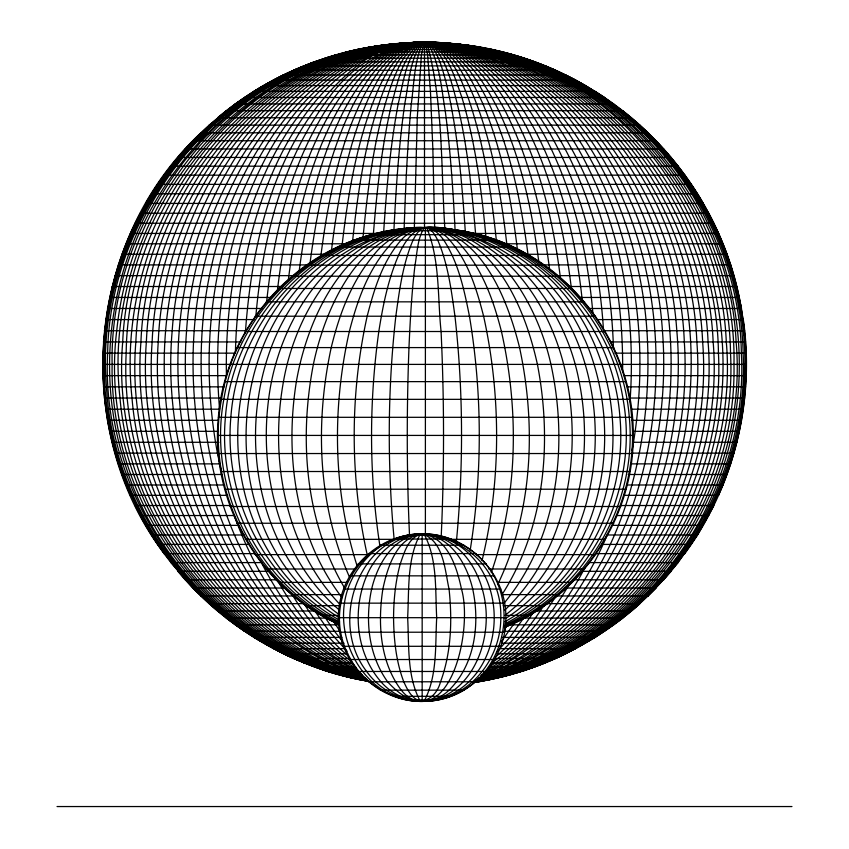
<?xml version="1.0" encoding="UTF-8"?>
<svg xmlns="http://www.w3.org/2000/svg" width="849" height="849" viewBox="0 0 849 849"><rect width="100%" height="100%" fill="white"/><g stroke="black" fill="none" stroke-linecap="round" stroke-linejoin="round"><path stroke-width="1.27" d="M622.625 371.883C623.442 289 606.483 203.792 562.187 132.805C530.901 81.865 476.236 37.356 413.261 42.641M414.323 228.349L417.273 117.767L421.401 54.92L424.107 42.641L435.739 42.641M164.207 553.622C69.788 429.488 86.619 238.728 201.001 132.805M744.403 335.217C738.503 247.59 691.415 164.589 622.582 110.699M684.793 553.622C733.621 487.039 755.111 401.312 743.31 319.585L596.943 319.585M404.113 229.623C405.514 187.682 407.393 145.731 411.298 103.939C414.057 84.019 414.089 62.911 422.155 44.212C424.871 39.871 431.281 43.978 435.187 42.641C449.938 43.203 464.647 44.753 479.186 47.342C504.476 51.938 529.171 59.674 552.582 70.287C603.098 93.252 647.161 129.929 679.264 175.159C745.135 266.501 757.849 392.482 712.184 495.338C670.975 591.955 579.294 665.701 475.153 682.023M407.552 228.392C316.719 235.237 238.017 309.736 223.839 399.338C207.05 488.812 255.867 585.693 338.9 623.771L337.562 623.771C259.826 588.59 209.968 502.226 218.363 417.305C224.836 332.235 288.947 255.836 371.607 234.685L479.186 234.685C568.023 257.151 634.511 343.792 633.216 435.42C633.98 517.487 581.268 596.974 504.847 627.241M441.193 536.855C444.335 468.457 444.292 399.911 441.077 331.513C437.479 297.33 440.132 260.611 426.973 228.392L425.391 227.606C327.523 225.93 236.744 302.775 221.504 399.338C204.429 489.215 254.445 586.086 337.902 623.771M245.34 333.222C252.121 236.542 277.612 129.037 357.058 65.893C390.667 38.99 436.153 38.927 476.331 47.342C531.93 57.849 583.772 85.738 624.238 125.143C710.167 207.952 742.588 338.709 711.43 453.133C683.243 564.649 591.127 660.554 476.331 681.439M393.883 230.896C395.984 188.478 398.828 146.028 404.718 103.939C408.698 83.924 409.409 61.659 420.987 44.212C424.288 40.667 429.69 43.331 433.818 42.641C446.266 43.214 458.651 44.785 470.845 47.342C492.537 51.991 513.507 59.823 533.055 70.287C574.635 92.637 609.253 126.703 634.819 166.181C747.746 335.291 689.038 623.654 476.565 680.102M630.011 401.757C635.997 318.258 622.487 231.894 583.019 157.447C552.773 100.299 499.711 46.61 431.727 42.641M383.652 232.17C386.465 189.242 390.275 146.272 398.16 103.939C403.254 83.711 405.185 60.237 419.82 44.212C434.762 39.139 452.05 45.411 467.321 47.342C487.506 52.022 506.895 59.908 524.809 70.287C564.012 93.125 595.648 127.456 618.836 166.181C673.045 258.022 684.336 372.287 656.245 474.495C631.847 563.916 570.432 651.247 478.167 678.574M373.433 233.443C376.945 189.985 381.742 146.463 391.644 103.939C397.364 83.786 401.439 61.022 416.721 45.581C428.427 37.993 443.931 44.997 456.73 45.581C475.854 49.348 494.256 56.384 511.257 65.893C549.218 87.298 579.517 120.399 601.899 157.447C655.906 248.672 668.163 361.324 644.752 463.872C624.1 553.007 570.454 644.274 480.523 676.77L502.385 676.77L513.242 673.862L483.877 673.862L481.457 674.828M255.761 317.123C262.49 239.874 281.55 160.302 329.104 97.486C360.836 52.978 416.403 29.195 469.285 49.486C539.126 72.473 585.555 137.368 611.057 203.42C640.899 281.772 647.076 368.445 632.006 450.713M362.894 238.611C368.158 185.124 374.483 130.895 393.076 80.135C398.34 67.58 403.954 54.007 415.182 45.581C428.034 38.322 443.974 44.785 457.356 47.342C509.708 63.707 545.949 110.062 569.456 157.447C598.471 217.036 611.545 283.449 613.498 349.417M338.496 617.69C337.722 572.948 377.434 533.236 422.165 534.01C466.908 533.236 506.62 572.948 505.845 617.69C506.62 662.422 466.908 702.134 422.165 701.359C377.434 702.134 337.722 662.422 338.496 617.69L505.845 617.69M266.575 302.361C273.495 235.651 289.573 168.144 325.4 110.699C347.994 74.638 385.128 39.404 430.783 42.641C483.994 46.43 524.438 89.071 549.558 132.805C583.581 192.585 599.023 261.322 603.459 329.497M352.558 241.201C358.31 188.499 365.845 135.129 385.563 85.579C391.707 71.592 398.648 56.957 410.98 47.342C421.698 39.001 436.206 43.182 448.24 45.581C494.553 58.655 526.03 99.8 547.223 140.754C574.264 194.336 587.72 253.893 592.92 313.419M341.945 246.412C348.079 193.742 356.697 140.499 377.476 91.374C388.173 66.158 408.581 32.665 441.321 44.212C486.021 54.516 516.075 94.228 536.324 132.805C562.77 184.668 576.121 242.283 582.191 299.909M277.453 290.156C284.712 227.935 299.517 165.184 331.45 110.699C351.412 77.365 382.729 43.012 424.5 42.45C466.271 43.012 497.588 77.365 517.55 110.699C548.9 164.101 563.651 225.537 571.154 286.506M456.369 541.885C463.565 466.897 463.363 391.092 454.958 316.221C451.392 290.496 448.092 264.177 437.734 240.14C434.975 235.056 431.844 228.402 425.391 227.606C407.849 227.776 390.391 230.164 373.443 234.685C291.929 256.504 231.49 333.816 225.42 417.305C217.535 500.56 263.498 586.786 339.451 623.177M288.416 279.268C295.707 221.058 309.238 162.509 337.615 110.699C355.816 78.448 384.236 43.341 424.5 42.45C464.764 43.341 493.184 78.448 511.385 110.699C539.582 162.148 553.092 220.262 560.446 278.058M320.752 256.642C327.756 202.168 338.592 147.142 362.926 97.486C376.054 72.271 396.632 40.444 429.074 42.641C465.645 47.013 489.088 80.697 505.113 110.699C530.254 160.121 542.522 215.009 549.632 269.685M331.481 250.349C337.923 198.252 347.496 145.741 368.869 97.486C380.469 73.608 397.725 40.922 428.713 42.641C463.766 47.608 484.248 81.769 498.745 110.699C521.106 158.402 532.153 210.552 538.892 262.543M299.219 270.873C306.287 215.805 318.566 160.482 343.887 110.699C359.912 80.697 383.355 47.013 419.926 42.641C452.368 40.444 472.946 72.271 486.074 97.486C510.079 146.421 520.883 200.608 527.972 254.275L727.02 254.275M309.959 263.721C317.059 208.896 328.68 153.68 353.608 103.939C368.222 76.41 390.041 43.84 424.5 42.45C455.913 45.188 471.291 78.83 482.975 103.939C502.237 150.506 511.438 200.534 517.519 250.349M470.081 550.799C482.519 473.307 482.349 393.639 469.455 316.221C464.191 290.018 458.577 262.861 443.794 240.14C439.336 234.101 433.383 227.935 425.391 227.606C408.305 227.776 391.325 230.164 374.855 234.685C294.253 257.067 236.638 335.026 230.854 417.305C223.457 498.809 265.833 584.356 339.621 621.977M482.041 560.616C501.197 480.799 501.186 396.334 483.622 316.221C476.682 289.36 468.308 261.439 449.705 240.14C431.292 218.511 400.006 229.983 376.648 234.685C208.939 284.956 189.062 536.144 339.069 619.908M491.263 572.651C518.039 495.614 519.195 410.693 501.451 331.513C493.736 301.437 483.134 270.895 462.514 247.07C446.372 225.813 417.995 224.592 394.138 230.758C221.716 268.571 195.026 529.734 339.685 617.976M718.424 495.338C760.226 402.935 754.4 290.92 703.142 203.42M483.877 673.862C542.755 648.095 582.955 592.782 607.184 534.987L697.517 534.987L713.86 505.516L620.577 505.516M368.402 680.962C209.374 653.359 97.083 488.642 116.727 330.739C120.876 289.891 132.593 249.829 151.26 213.248C159.718 196.777 169.545 181.017 180.635 166.181C188.234 154.412 200.29 145.837 205.745 132.805C260.696 78.204 336.437 45.039 413.941 42.641M497.652 584.6C532.97 511.597 536.356 426.007 519.567 347.591C506.874 296.248 476.66 218.745 410.555 228.392C234.823 255.135 204.885 519.312 339.229 614.591M140.414 213.248C94.122 299.209 90.387 406.353 130.576 495.338M483.845 672.758C528.863 651.597 561.974 611.354 584.728 568.055M568.851 584.94C548.974 619.25 522.093 650.843 486.838 669.957M209.215 125.143C184.01 147.599 162.626 174.247 145.688 203.42L703.312 203.42C677.077 157.956 639.562 119.104 595 91.374M514.547 622.911L501.579 641.271M504.762 629.141L506.779 625.915M544.283 604.69C530.349 626.87 513.21 647.394 491.942 662.889L545.1 662.889L523.929 670.572M678.033 562.59L697.517 534.987M532.843 613.031C522.432 629.173 510.249 644.317 495.689 656.914M503.69 603.65C558.334 538.383 568.628 445.343 550.927 364.348C536.515 299.357 488.684 218.904 411.521 228.392C328.913 239.131 277.92 322.397 268.613 399.338C258.775 474.718 279.852 558.759 338.963 609.72M663.6 579.803L678.192 562.59L588.686 562.59M647.999 595.977L671.124 571.324L583.019 571.324M496.729 652.043L509.803 637.408L523.6 618.083L622.71 618.083L595.107 637.408L565.54 653.751M205.745 132.805C119.497 216.537 87.638 349.862 125.005 463.872C158.636 573.489 255.241 661.403 368.615 681.195M201.892 140.754C251.166 87.341 319.765 51.927 392.153 44.212M631.316 611.004L656.086 588.028L564.5 588.028M504.762 610.091C565.338 552.71 581.65 461.24 567.334 381.636C554.991 310.394 505.335 229.612 425.391 227.606C345.447 229.612 295.802 310.394 283.449 381.636C269.494 458.959 284.617 546.438 340.258 604.743M555.129 658.495C585.959 644.656 614.761 626.233 639.923 603.639L546.194 603.639M504.996 615.398C573.797 561.369 595.913 464.668 579.167 381.636C565.36 306.733 507.723 228.392 425.391 227.606C347.835 230.758 307.922 314.905 296.365 381.636C284.564 455.467 295.388 537.194 342.051 597.632M314.661 61.86C279.332 74.606 246.337 93.655 217.556 117.767L631.444 117.767M237.306 103.132L244.745 97.486M244.47 97.486L604.53 97.486L585.375 85.579L263.53 85.579L235.385 103.939L209.077 125.143L639.923 125.143M256.578 90.641L258.605 89.198M197.976 140.754L209.523 132.805M259.624 88.476L268.539 82.862M594.682 637.408C704.161 570.666 764.524 434.433 740.774 308.484C720.143 182.026 616.83 74.51 491.072 49.486M506.121 618.189C646.63 526.507 618.348 255.485 440.228 228.392C364.911 218.586 326.037 303.528 313.377 364.348C298.933 439.166 305.131 521.392 344.588 587.943M403.137 43.235C369.899 46.101 336.31 53.254 306.309 68.09L307.89 68.09C186.61 126.257 117.587 266.172 132.009 398.043C142.399 528.046 236.5 652.839 367.129 680.102M254 91.374L263.625 85.579M293.871 70.287C186.939 116.812 111.134 225.569 104.13 341.935C94.918 458.173 154.889 576.418 254.318 637.408M504.667 621.839C656.012 537.841 632.038 269.207 456.645 230.758C426.633 222.109 392.694 229.771 373.443 255.443C351.38 281.698 339.197 314.639 331.216 347.591C314.883 423.29 317.834 505.335 349.363 576.8M268.825 82.862L273.59 80.135M336.628 54.92C194.283 93.56 93.698 240.32 106.475 386.847C113.936 529.33 226.98 658.102 368.243 681.195M298.041 70.287L293.733 72.653L296.672 72.653L292.767 75.03C328.032 59.165 364.974 45.496 403.986 43.235M263.922 85.579L273.463 80.676M283.46 75.03L273.452 80.135L575.643 80.135L585.47 85.579M308.569 65.893L312.57 63.877L310.267 63.877L314.99 61.86L347.379 52.012M422.165 534.01L419.65 535.284C406.777 560.298 409.186 590.299 407.637 617.69C409.186 645.07 406.777 675.072 419.65 700.085L422.165 701.359C505.866 701.539 535.231 586.733 463.374 545.217C390.604 502.364 309.015 587.795 350.807 659.524C369.411 693.071 412.932 710.411 449.057 696.318C480.566 684.05 500.91 651.066 500.793 617.69C502.82 543.795 409.26 502.884 361.939 563.895C312.719 623.113 369.4 724.94 446.956 696.318C509.962 669.394 509.962 565.975 446.956 539.051C369.623 510.27 322.769 615.27 366.662 671.474C383.408 695.172 416.572 709.138 444.091 696.318C472.702 681.811 486.116 648.424 486.265 617.69C486.392 583.581 468.69 544.602 433.298 535.284C404.411 528.577 377.285 550.194 366.662 575.845C352.038 610.176 356.06 653.189 380.968 681.779C397.311 700.977 429.467 709.308 449.057 690.152C475.153 664.3 480.078 623.654 472.713 589.068C466.929 564.267 450.586 535.358 422.165 534.01C393.756 535.358 377.412 564.267 371.629 589.068C364.868 620.343 368.562 655.322 387.6 681.779C447.614 747.449 473.859 631.56 461.485 589.068C456.826 567.397 447.901 537.332 422.165 534.01C396.441 537.332 387.505 567.397 382.857 589.068C377.656 623.166 379.768 661.689 401.248 690.152C414.959 707.705 434.805 702.728 440.567 681.779C451.403 652.287 452.315 620.035 449.057 589.068C444.908 570.624 443.73 540.633 422.165 534.01C408.486 536.504 404.283 552.614 400.25 563.895C395.454 581.406 393.703 599.574 393.554 617.69C393.819 639.361 396.005 661.392 403.774 681.779C407.509 689.834 412.221 700.17 422.165 701.359L424.691 700.085C437.564 675.072 435.144 645.07 436.704 617.69C435.144 590.299 437.564 560.298 424.691 535.284L422.165 534.01L422.165 701.359M479.186 234.685L461.485 230.758L443.507 228.392L425.391 227.606L423.81 228.392C417.294 239.376 417.241 252.906 415.002 265.185C411.723 292.544 410.163 320.073 408.974 347.591C406.586 410.237 406.66 472.989 409.536 535.623M269.303 82.862L274.832 80.135M277.252 80.135L292.502 72.653M555.363 658.495L565.625 653.751L497.174 653.751M309.8 65.893C181.919 118.711 104.459 262.129 119.996 398.043C131.192 532.111 233.772 655.906 367.84 680.718M504.295 625.373C582.032 589.705 627.687 501.356 619.94 417.305C614.145 335.026 556.53 257.067 475.939 234.685C447.083 227.118 409.324 219.509 388.28 247.07C367.649 270.895 357.047 301.437 349.332 331.513C332.001 408.263 332.946 490.191 356.951 565.413M504.455 626.254C590.225 589.726 639.828 490.149 623.081 399.338C609.455 310.819 533.045 235.428 442.891 228.392M335.981 54.92L314.395 61.86L293.552 70.287L555.448 70.287L523.929 58.21M504.815 626.742C586.001 593.536 637.79 504.179 629.279 417.305C622.986 332.935 560.52 256.122 478.369 234.685C453.663 230.716 420.679 217.652 401.078 240.14C382.474 261.439 374.101 289.36 367.171 316.221C349.884 394.35 349.884 476.501 367.171 554.62L255.156 554.62M504.55 627.241C586.755 594.735 640.358 505.07 631.635 417.305C624.991 326.122 551.68 245.457 461.347 230.758M314.554 61.86L309.429 63.877L314.83 61.86M314.99 61.86C190.494 105.605 102.57 232.605 104.321 364.391C102.75 492.324 185.326 616.098 304.558 662.889M480.757 675.931C611.174 621.107 655.555 460.583 646.917 330.739C638.671 208.493 570.878 54.453 432.3 42.641M523.737 670.572L555.448 658.495L495.169 658.495M316.136 61.499L320.72 60.035M478.889 677.852C617.435 630.16 673.13 465.517 662.432 330.739C654.08 203.261 574.688 52.001 432.852 42.641M512.371 673.862C650.854 636.113 750.452 496.113 743.108 353.152C740.583 210.096 631.529 77.365 490.786 49.486M346.806 52.012L325.018 58.21L523.982 58.21L491.391 49.486M501.621 676.77C637.854 645.134 741.803 515.194 744.477 375.629C751.492 236.224 656.935 99.609 523.44 58.21M502.194 676.77L523.982 670.572L485.745 670.572M513.221 623.771L504.996 623.771C661.467 544.007 645.102 286.113 474.145 234.685C457.324 230.504 439.57 226.29 422.25 228.392C417.835 231.055 415.352 235.714 413.049 240.14C402.691 264.177 399.391 290.496 395.836 316.221C387.484 390.253 387.293 465.178 394.138 539.338L245.414 539.338M476.098 679.911C620.258 642.406 693.622 481.043 684.315 341.935C679.136 203.548 583.751 49.762 433.595 42.641M489.449 679.296C641.016 648.732 749.635 494.436 736.115 341.935C729.142 189.306 600.264 51.439 446.086 43.235M347.039 52.012L358.214 49.486M490.786 679.296L501.961 676.77M357.726 49.486L346.615 52.012L502.385 52.012M491.274 679.296L502.385 676.77M475.419 680.633C623.293 646.97 708.013 485.607 696.859 341.935C691.415 199.09 586.426 48.404 434.03 42.641M475.302 680.898C624.906 648.923 714.327 487.602 702.632 341.935C696.827 200.247 593.037 54.453 443.953 43.235M476.3 680.898C626.891 649.867 720.175 489.13 708.066 341.935C702.25 195.037 588.612 47.257 434.232 42.641M475.981 681.174C628.111 651.608 725.715 491.009 713.149 341.935C707.121 193.275 589.747 46.992 434.603 42.641M475.567 681.439C625.097 653.963 726.235 500.602 718.424 353.152C717.129 206.105 606.037 59.95 455.244 44.212M357.928 49.486L369.145 47.342M479.855 681.439L491.072 679.296M368.731 47.342L357.567 49.486L491.433 49.486L458.131 44.212L435.495 42.641M480.269 681.439L491.433 679.296L477.244 679.296C622.328 637.578 689.473 470.526 676.802 330.739C668.099 198.337 577.989 50.123 433.351 42.641M558.982 594.618L502.014 594.618C545.291 527.165 552.296 441.639 537.406 364.348C525.17 309.004 497.27 241.721 435.781 228.392C416.668 222.258 404.899 240.575 398.499 255.443C388.089 279.618 382.888 305.629 378.813 331.513C368.954 402.437 368.986 474.909 379.864 545.705M474.421 681.874C630.627 656.341 739.957 496.187 726.288 341.935C720.122 188.839 591.636 45.867 434.921 42.641M475.323 681.832C627.931 657.211 738.821 504.911 730.501 353.152C729.1 198.581 603.034 52.16 445.863 43.235M474.687 682.023C624.333 658.92 737.028 513.836 733.971 364.391C737.25 212.409 620.354 65.394 467.566 45.581M381.021 45.581C227.787 65.086 108.852 211.518 112.121 364.391C109.234 512.573 220.432 655.439 367.882 680.962M380.373 45.581C230.408 64.28 109.861 202.794 107.643 353.152C99.97 499.541 204.482 642.958 347.803 676.77M474.697 682.214C630.085 660.076 750.038 509.007 741.357 353.152C739.299 198.878 612.15 57.743 457.643 44.212M368.901 47.342L380.129 45.581M473.753 682.416L480.099 681.439M379.8 45.581L368.593 47.342L480.407 47.342M474.113 682.416L480.407 681.439L474.75 681.439M393.299 44.212C241.774 59.472 127.583 204.726 126.183 353.152C118.446 500.072 219.732 651.13 367.553 680.367M389.447 230.758L407.35 228.392M379.938 45.581L391.357 44.212M390.933 44.212L379.694 45.581L469.306 45.581M404.676 43.235C255.273 54.028 146.304 198.464 140.934 341.935C129.25 486.732 218.618 644.391 365.399 679.296M391.028 44.212L402.532 43.235M435.707 42.641L413.293 42.641L390.848 44.212L458.131 44.212L446.616 43.235M417.273 42.641C349.289 46.61 296.227 100.299 265.981 157.447C225.356 234.122 212.208 323.331 219.573 409.197L105.69 409.197M416.413 42.641C276.148 53.147 202.455 205.851 194.188 330.739C184.817 460.72 232.085 617.817 360.666 673.862L335.758 673.862L325.018 670.572L357.928 670.572C296.45 639.997 256.833 578.509 234.292 515.534L140.244 515.534L135.14 505.516L230.886 505.516M416.148 42.641C274.312 52.001 194.92 203.261 186.568 330.739C176.231 463.225 228.997 622.795 362.014 675.104M415.649 42.641C271.011 50.123 180.901 198.337 172.198 330.739C159.994 467.948 223.489 630.138 363.128 676.77L346.615 676.77L335.758 673.862M415.182 42.641C263.859 49.04 163.539 201.266 158.254 341.935C148.15 481.065 224.094 638.522 365.601 678.34M414.97 42.641C262.574 48.404 157.585 199.09 152.141 341.935C141.401 483.368 222.555 641.483 366.577 678.977M414.768 42.641C261.386 47.862 151.982 197.032 146.368 341.935C135.097 485.278 220.761 643.425 366.535 679.296L357.567 679.296L369.814 681.439M414.577 42.641C259.359 46.865 141.879 193.222 135.851 341.935C123.646 488.907 217.832 647.108 366.821 679.826M414.238 42.641C257.459 45.772 128.878 188.786 122.712 341.935C109.415 493.916 214.956 651.873 368.084 680.633M402.256 43.235L413.601 42.641M414.397 42.641C446.956 37.282 463.692 72.918 474.124 97.486C492.59 144.181 500.921 194.145 506.779 243.79M413.505 42.641C445.534 36.719 458.916 74.033 468.054 97.486C484.11 143.799 491.306 192.627 496.442 241.201M413.813 42.641C444.802 36.985 453.865 75.71 461.93 97.486C475.472 142.94 481.553 190.229 485.989 237.327M402.055 43.235L446.945 43.235M335.758 54.92L513.242 54.92M314.395 61.86L534.605 61.86M303.9 65.893L545.1 65.893L575.643 80.135L565.54 75.03M283.375 75.03L565.625 75.03M253.893 91.374L595.107 91.374M235.269 103.939L613.731 103.939M226.29 110.699L622.71 110.699M200.863 132.805L648.137 132.805M192.914 140.754L656.086 140.754M185.252 148.968L663.748 148.968M177.876 157.447L671.124 157.447M170.808 166.181L678.192 166.181M164.048 175.159L684.952 175.159M157.596 184.36L691.404 184.36M151.483 193.784L697.517 193.784M140.244 213.248L708.756 213.248M135.14 223.255L713.86 223.255M407.276 228.392L443.507 228.392M389.309 230.758L461.485 230.758M130.396 233.443L378.495 233.443M471.768 233.443L718.604 233.443M354.32 240.14L496.474 240.14M126.002 243.79L347.252 243.79M504.264 243.79L722.998 243.79M337.562 247.07L513.221 247.07M121.98 254.275L323.522 254.275M321.484 255.443L529.298 255.443M118.319 264.909L307.338 264.909M542.882 264.909L730.681 264.909M306.192 265.185L544.591 265.185M115.029 275.649L293.733 275.649M557.719 275.649L733.971 275.649M291.812 276.222L558.982 276.222M112.121 286.506L282.706 286.506M568.724 286.506L736.879 286.506M278.44 288.469L572.343 288.469M109.595 297.458L271.85 297.458M579.549 297.458L739.405 297.458M266.193 301.841L584.59 301.841M107.452 308.484L262.415 308.484M588.951 308.484L741.548 308.484L730.501 264.909M255.156 316.221L595.627 316.221M105.69 319.585L254.392 319.585M104.321 330.739L245.457 330.739M603.543 330.739L744.679 330.739M245.414 331.513L605.369 331.513M103.345 341.935L240.978 341.935M610.643 341.935L745.655 341.935M237.041 347.591L613.742 347.591M102.761 353.152L235.385 353.152C237.094 282.823 251.155 211.698 283.874 148.968C307.285 104.926 342.434 62.614 391.644 47.342C404.92 45.358 422.76 36.613 434.21 47.342C442.584 56.533 446.733 68.599 450.745 80.135C465.963 129.812 471.11 181.888 475.567 233.443M614.899 353.152L746.239 353.152M102.559 364.391L746.441 364.391M102.761 375.629L226.418 375.629C225.112 303.974 237.433 231.204 268.316 166.181C292.321 116.483 329.667 68.578 383.292 49.486C397.926 46.631 416.859 37.069 430.74 45.581C439.039 55.27 442.011 68.185 445.534 80.135C457.728 129.886 461.771 181.208 465.348 232.17M623.835 375.629L746.239 375.629M224.656 381.636L626.138 381.636M103.345 386.847L224.285 386.847M627.199 386.847L745.655 386.847M104.321 398.043L221.175 398.043M630.308 398.043L744.679 398.043M220.729 399.338L630.054 399.338M631.826 409.197L743.31 409.197M218.363 417.305L632.42 417.305M107.452 420.297L218.32 420.297M631.879 420.297L741.548 420.297M109.595 431.324L218.533 431.324M632.845 431.324L739.405 431.324M217.577 435.42L633.216 435.42M112.121 442.276L219.01 442.276M633.524 442.276L736.879 442.276M115.029 453.133L217.429 453.133L221.26 470.962M631.571 453.133L733.971 453.133M218.363 453.536L632.42 453.536M118.319 463.872L219.626 463.872M630.68 463.872L730.681 463.872M220.729 471.513L630.054 471.513M121.98 474.495L222.077 474.495M628.218 474.495L727.02 474.495M126.002 484.991L224.762 484.991M626.774 484.991L722.998 484.991M224.656 489.215L626.138 489.215M130.396 495.338L227.702 495.338M623.803 495.338L718.604 495.338M230.111 506.503L620.683 506.503M617.127 515.534L708.756 515.534M237.041 523.249L613.742 523.249M140.244 515.534L145.688 525.361L237.943 525.361M612.246 525.361L703.312 525.361M145.688 525.361L151.483 534.987L244.215 534.987M407.637 535.284L436.704 535.284M393.554 539.051L450.787 539.051M448.866 539.338L605.369 539.338M151.483 534.987L157.596 544.411L249.426 544.411M603.087 544.411L691.404 544.411M380.331 545.217L464.01 545.217M157.596 544.411L164.048 553.622L254.796 553.622M368.381 553.59L475.949 553.59M595.351 553.622L684.952 553.622M475.896 554.62L595.627 554.62M355.996 668.131C313.674 644.858 282.897 605.104 261.428 562.59L170.808 562.59L193.063 588.028L217.684 611.004M358.066 563.895L486.265 563.895M266.193 569.01L355.646 569.01M488.822 569.01L584.59 569.01M269.324 571.324L177.876 571.324C214.075 614.559 261.948 647.829 314.99 666.911M349.703 575.845L494.638 575.845M185.252 579.803L277.209 579.803C296.068 613.636 321.24 645.081 354.553 665.574M573.096 579.803L663.748 579.803M278.44 582.372L347.114 582.372M498.872 582.372L572.343 582.372M192.914 588.028L285.795 588.028M343.537 589.068L500.793 589.068M291.812 594.618L342.168 594.618M200.863 595.977L293.054 595.977C308.399 621.033 327.502 644.306 351.582 661.424M648.137 595.977L555.946 595.977C538.924 623.813 517.115 649.496 489.226 666.911L534.605 666.911M339.77 603.151L504.571 603.151M209.077 603.639L304.038 603.639C316.221 623.113 330.707 641.388 348.43 656.118M306.192 605.655L339.94 605.655M503.287 605.655L544.591 605.655M217.556 611.004L314.841 611.004L329.104 631.285L347.061 651.194M534.159 611.004L631.444 611.004M321.484 615.398L339.059 615.398M506.1 615.398L529.298 615.398M327.82 618.083L226.29 618.083L244.586 631.285M235.269 624.843L339.197 624.843M508.625 624.843L613.731 624.843M244.47 631.285L339.982 631.285L333.254 620.98M503.415 631.285L604.53 631.285M339.77 632.218L504.571 632.218M341.807 637.408L253.893 637.408L283.46 653.751M501.939 637.408L595.107 637.408M263.53 643.192L344.015 643.192M501.303 643.192L585.47 643.192M343.537 646.301L500.793 646.301M273.357 648.647L344.407 648.647M500.072 648.647L575.643 648.647M347.644 653.751L283.375 653.751L293.637 658.495M350.032 658.495L293.552 658.495L325.071 670.572M349.703 659.524L494.638 659.524M303.9 662.889L352.494 662.889M314.395 666.911L355.71 666.911M358.066 671.474L486.265 671.474M368.381 681.779L475.949 681.779M380.331 690.152L464.01 690.152M393.554 696.318L450.787 696.318M407.637 700.085L436.704 700.085M57.042 806.55L791.958 806.55M457.823 44.212L469.2 45.581M468.871 45.581L480.269 47.342M479.855 47.342L513.019 54.92M367.925 681.195L346.806 676.77M346.615 676.77L357.609 679.296M357.928 679.296L325.263 670.572M364.019 677.491C157.808 609.433 110.763 323.087 224.985 157.447C252.588 116.727 290.326 82.162 335.419 61.86C355.052 53.062 375.937 47.024 397.279 44.212C407.117 45.421 421.327 37.356 429.18 45.581C440.132 65.352 441.395 88.827 445.216 110.699C450.437 150.581 453.143 190.738 455.117 230.896M336.246 673.862L314.661 666.911M362.459 675.931C270.905 644.295 212.123 554.662 189.953 463.872C164.78 361.218 178.577 247.388 235.576 157.447C261.354 117.321 296.8 82.502 340.152 61.86C358.649 53.105 378.431 47.035 398.722 44.212C406.321 45.772 423.004 37.027 427.631 45.581C443.422 104.841 440.864 167.518 444.855 228.349M359.658 672.45C232.191 610.856 191.28 450.246 203.038 319.585C213.778 198.793 286.007 46.844 424.5 42.45L426.06 45.581L427.599 54.92L430.454 91.374L432.852 148.968L434.677 228.349M655.524 140.754L670.742 157.447M671.495 158.328L680.951 170.67M342.412 641.271L334.485 631.285L324.148 616.056M164.048 553.622L170.967 562.59M693.803 189.072L697.103 193.784M697.729 194.75L700.245 198.602M291.048 592.57L293.054 595.977M708.586 213.248L718.424 233.443L726.84 254.275M260.346 560.351L261.428 562.59M217.429 453.133C199.526 356.93 209.862 253.84 254.742 166.181C287.302 102.06 348.43 42.546 424.5 42.45L424.5 228.349M425.391 227.606L425.391 534.382"/></g></svg>
